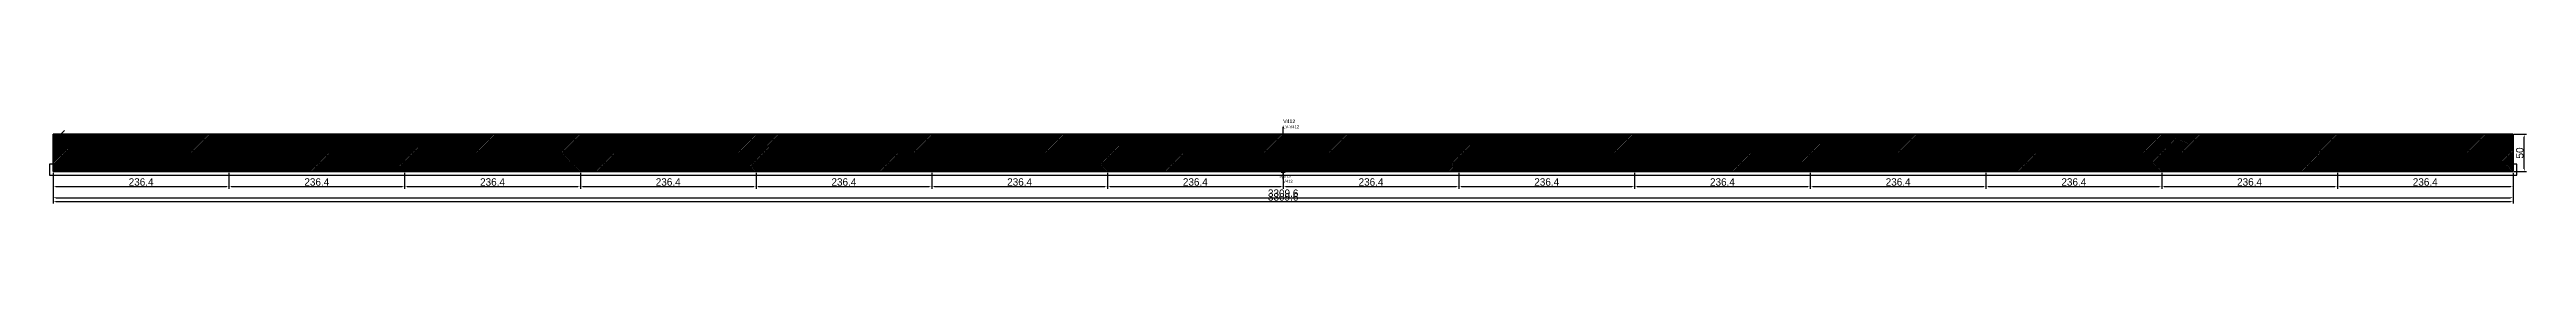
# Model space of a CAD drawing. Header units: metres. Extents: x 12791 to 16123, y 13116 to 13229.
import ezdxf

# ---------------------------------------------------------------- set-up
doc = ezdxf.new("R2010")
doc.units = ezdxf.units.M
for name, color, linetype in [('BARRA DE ANCORAGEM', 251, 'CONTINUOUS'), ('barrote', 251, 'CONTINUOUS'), ('CONCRETO', 251, 'CONTINUOUS'), ('COTA', 241, 'CONTINUOUS'), ('cotas', 241, 'CONTINUOUS'), ('Demarcação 1', 251, 'CONTINUOUS'), ('Demarcação 2', 254, 'CONTINUOUS'), ('Hachura', 251, 'CONTINUOUS'), ('HACHURA MADEIRAS', 1, 'CONTINUOUS'), ('Laje_Perimetro', 7, 'CONTINUOUS'), ('material do compensado', 7, 'CONTINUOUS'), ('NOMENCLATURA', 7, 'CONTINUOUS'), ('Painéis', 200, 'CONTINUOUS'), ('PONTALETE', 7, 'CONTINUOUS'), ('presilha', 1, 'CONTINUOUS'), ('Reaproveitamento', 251, 'CONTINUOUS'), ('SARR_3.5x7', 81, 'CONTINUOUS'), ('SCO-___-LAJ', 2, 'CONTINUOUS'), ('TENSOR', 3, 'CONTINUOUS'), ('texto', 7, 'CONTINUOUS'), ('Texto Qtd Sarr', 242, 'CONTINUOUS')]:
    doc.layers.add(name, color=color, linetype=linetype)
doc.styles.add('STR_STANDARD', font='arial.ttf')
doc.dimstyles.new('EZ DXF', dxfattribs={"dimtxt": 10, "dimasz": 3.5, "dimexe": 3, "dimexo": 1.5, "dimgap": 1, "dimtad": 1, "dimdec": 1, "dimdsep": 46, "dimcen": 2.5, "dimazin": 3, "dimtfac": 1, "dimtmove": 0, "dimatfit": 3})

msp = doc.modelspace()

# ---------------------------------------------------------------- hatches: boundary and pattern name
at = {"layer": 'Hachura'}
h = msp.add_hatch(color=3, dxfattribs=at)
h.dxf.hatch_style = 1
h.paths.add_polyline_path([(12795.5914, 13158.9905), (13031.9914, 13158.9905), (13031.9914, 13208.9905), (12795.5914, 13208.9905)])
h = msp.add_hatch(dxfattribs=at)
h.set_pattern_fill('ANSI31', scale=0.5)
h.paths.add_polyline_path([(12795.5914, 13158.9905), (13031.9914, 13158.9905), (13031.9914, 13208.9905), (12795.5914, 13208.9905)])
h = msp.add_hatch(color=3, dxfattribs=at)
h.dxf.hatch_style = 1
h.paths.add_polyline_path([(12795.5914, 13158.9905), (13031.9914, 13158.9905), (13031.9914, 13208.9905), (12795.5914, 13208.9905)])
h = msp.add_hatch(dxfattribs=at)
h.set_pattern_fill('ANSI31', scale=0.5)
h.paths.add_polyline_path([(12795.5914, 13158.9905), (13031.9914, 13158.9905), (13031.9914, 13208.9905), (12795.5914, 13208.9905)])
h = msp.add_hatch(color=3, dxfattribs=at)
h.dxf.hatch_style = 1
h.paths.add_polyline_path([(13031.9914, 13158.9905), (13268.3914, 13158.9905), (13268.3914, 13208.9905), (13031.9914, 13208.9905)])
h = msp.add_hatch(dxfattribs=at)
h.set_pattern_fill('ANSI31', scale=0.5)
h.paths.add_polyline_path([(13031.9914, 13158.9905), (13268.3914, 13158.9905), (13268.3914, 13208.9905), (13031.9914, 13208.9905)])
h = msp.add_hatch(color=3, dxfattribs=at)
h.dxf.hatch_style = 1
h.paths.add_polyline_path([(13031.9914, 13158.9905), (13268.3914, 13158.9905), (13268.3914, 13208.9905), (13031.9914, 13208.9905)])
h = msp.add_hatch(dxfattribs=at)
h.set_pattern_fill('ANSI31', scale=0.5)
h.paths.add_polyline_path([(13031.9914, 13158.9905), (13268.3914, 13158.9905), (13268.3914, 13208.9905), (13031.9914, 13208.9905)])
h = msp.add_hatch(color=3, dxfattribs=at)
h.dxf.hatch_style = 1
h.paths.add_polyline_path([(13268.3914, 13158.9905), (13504.7914, 13158.9905), (13504.7914, 13208.9905), (13268.3914, 13208.9905)])
h = msp.add_hatch(dxfattribs=at)
h.set_pattern_fill('ANSI31', scale=0.5)
h.paths.add_polyline_path([(13268.3914, 13158.9905), (13504.7914, 13158.9905), (13504.7914, 13208.9905), (13268.3914, 13208.9905)])
h = msp.add_hatch(color=3, dxfattribs=at)
h.dxf.hatch_style = 1
h.paths.add_polyline_path([(13268.3914, 13158.9905), (13504.7914, 13158.9905), (13504.7914, 13208.9905), (13268.3914, 13208.9905)])
h = msp.add_hatch(dxfattribs=at)
h.set_pattern_fill('ANSI31', scale=0.5)
h.paths.add_polyline_path([(13268.3914, 13158.9905), (13504.7914, 13158.9905), (13504.7914, 13208.9905), (13268.3914, 13208.9905)])
h = msp.add_hatch(color=3, dxfattribs=at)
h.dxf.hatch_style = 1
h.paths.add_polyline_path([(13504.7914, 13158.9905), (13741.1914, 13158.9905), (13741.1914, 13208.9905), (13504.7914, 13208.9905)])
h = msp.add_hatch(dxfattribs=at)
h.set_pattern_fill('ANSI31', scale=0.5)
h.paths.add_polyline_path([(13504.7914, 13158.9905), (13741.1914, 13158.9905), (13741.1914, 13208.9905), (13504.7914, 13208.9905)])
h = msp.add_hatch(color=3, dxfattribs=at)
h.dxf.hatch_style = 1
h.paths.add_polyline_path([(13504.7914, 13158.9905), (13741.1914, 13158.9905), (13741.1914, 13208.9905), (13504.7914, 13208.9905)])
h = msp.add_hatch(dxfattribs=at)
h.set_pattern_fill('ANSI31', scale=0.5)
h.paths.add_polyline_path([(13504.7914, 13158.9905), (13741.1914, 13158.9905), (13741.1914, 13208.9905), (13504.7914, 13208.9905)])
h = msp.add_hatch(color=3, dxfattribs=at)
h.dxf.hatch_style = 1
h.paths.add_polyline_path([(13741.1914, 13158.9905), (13977.5914, 13158.9905), (13977.5914, 13208.9905), (13741.1914, 13208.9905)])
h = msp.add_hatch(dxfattribs=at)
h.set_pattern_fill('ANSI31', scale=0.5)
h.paths.add_polyline_path([(13741.1914, 13158.9905), (13977.5914, 13158.9905), (13977.5914, 13208.9905), (13741.1914, 13208.9905)])
h = msp.add_hatch(color=3, dxfattribs=at)
h.dxf.hatch_style = 1
h.paths.add_polyline_path([(13741.1914, 13158.9905), (13977.5914, 13158.9905), (13977.5914, 13208.9905), (13741.1914, 13208.9905)])
h = msp.add_hatch(dxfattribs=at)
h.set_pattern_fill('ANSI31', scale=0.5)
h.paths.add_polyline_path([(13741.1914, 13158.9905), (13977.5914, 13158.9905), (13977.5914, 13208.9905), (13741.1914, 13208.9905)])
h = msp.add_hatch(color=3, dxfattribs=at)
h.dxf.hatch_style = 1
h.paths.add_polyline_path([(13977.5914, 13158.9905), (14213.9914, 13158.9905), (14213.9914, 13208.9905), (13977.5914, 13208.9905)])
h = msp.add_hatch(dxfattribs=at)
h.set_pattern_fill('ANSI31', scale=0.5)
h.paths.add_polyline_path([(13977.5914, 13158.9905), (14213.9914, 13158.9905), (14213.9914, 13208.9905), (13977.5914, 13208.9905)])
h = msp.add_hatch(color=3, dxfattribs=at)
h.dxf.hatch_style = 1
h.paths.add_polyline_path([(13977.5914, 13158.9905), (14213.9914, 13158.9905), (14213.9914, 13208.9905), (13977.5914, 13208.9905)])
h = msp.add_hatch(dxfattribs=at)
h.set_pattern_fill('ANSI31', scale=0.5)
h.paths.add_polyline_path([(13977.5914, 13158.9905), (14213.9914, 13158.9905), (14213.9914, 13208.9905), (13977.5914, 13208.9905)])
h = msp.add_hatch(color=3, dxfattribs=at)
h.dxf.hatch_style = 1
h.paths.add_polyline_path([(14213.9914, 13158.9905), (14450.3914, 13158.9905), (14450.3914, 13208.9905), (14213.9914, 13208.9905)])
h = msp.add_hatch(dxfattribs=at)
h.set_pattern_fill('ANSI31', scale=0.5)
h.paths.add_polyline_path([(14213.9914, 13158.9905), (14450.3914, 13158.9905), (14450.3914, 13208.9905), (14213.9914, 13208.9905)])
h = msp.add_hatch(color=3, dxfattribs=at)
h.dxf.hatch_style = 1
h.paths.add_polyline_path([(14213.9914, 13158.9905), (14450.3914, 13158.9905), (14450.3914, 13208.9905), (14213.9914, 13208.9905)])
h = msp.add_hatch(dxfattribs=at)
h.set_pattern_fill('ANSI31', scale=0.5)
h.paths.add_polyline_path([(14213.9914, 13158.9905), (14450.3914, 13158.9905), (14450.3914, 13208.9905), (14213.9914, 13208.9905)])
h = msp.add_hatch(color=3, dxfattribs=at)
h.dxf.hatch_style = 1
h.paths.add_polyline_path([(14450.3914, 13158.9905), (14686.7914, 13158.9905), (14686.7914, 13208.9905), (14450.3914, 13208.9905)])
h = msp.add_hatch(dxfattribs=at)
h.set_pattern_fill('ANSI31', scale=0.5)
h.paths.add_polyline_path([(14450.3914, 13158.9905), (14686.7914, 13158.9905), (14686.7914, 13208.9905), (14450.3914, 13208.9905)])
h = msp.add_hatch(color=3, dxfattribs=at)
h.dxf.hatch_style = 1
h.paths.add_polyline_path([(14450.3914, 13158.9905), (14686.7914, 13158.9905), (14686.7914, 13208.9905), (14450.3914, 13208.9905)])
h = msp.add_hatch(dxfattribs=at)
h.set_pattern_fill('ANSI31', scale=0.5)
h.paths.add_polyline_path([(14450.3914, 13158.9905), (14686.7914, 13158.9905), (14686.7914, 13208.9905), (14450.3914, 13208.9905)])
h = msp.add_hatch(color=3, dxfattribs=at)
h.dxf.hatch_style = 1
h.paths.add_polyline_path([(14686.7914, 13158.9905), (14923.1914, 13158.9905), (14923.1914, 13208.9905), (14686.7914, 13208.9905)])
h = msp.add_hatch(dxfattribs=at)
h.set_pattern_fill('ANSI31', scale=0.5)
h.paths.add_polyline_path([(14686.7914, 13158.9905), (14923.1914, 13158.9905), (14923.1914, 13208.9905), (14686.7914, 13208.9905)])
h = msp.add_hatch(color=3, dxfattribs=at)
h.dxf.hatch_style = 1
h.paths.add_polyline_path([(14686.7914, 13158.9905), (14923.1914, 13158.9905), (14923.1914, 13208.9905), (14686.7914, 13208.9905)])
h = msp.add_hatch(dxfattribs=at)
h.set_pattern_fill('ANSI31', scale=0.5)
h.paths.add_polyline_path([(14686.7914, 13158.9905), (14923.1914, 13158.9905), (14923.1914, 13208.9905), (14686.7914, 13208.9905)])
h = msp.add_hatch(color=3, dxfattribs=at)
h.dxf.hatch_style = 1
h.paths.add_polyline_path([(14923.1914, 13158.9905), (15159.5914, 13158.9905), (15159.5914, 13208.9905), (14923.1914, 13208.9905)])
h = msp.add_hatch(dxfattribs=at)
h.set_pattern_fill('ANSI31', scale=0.5)
h.paths.add_polyline_path([(14923.1914, 13158.9905), (15159.5914, 13158.9905), (15159.5914, 13208.9905), (14923.1914, 13208.9905)])
h = msp.add_hatch(color=3, dxfattribs=at)
h.dxf.hatch_style = 1
h.paths.add_polyline_path([(14923.1914, 13158.9905), (15159.5914, 13158.9905), (15159.5914, 13208.9905), (14923.1914, 13208.9905)])
h = msp.add_hatch(dxfattribs=at)
h.set_pattern_fill('ANSI31', scale=0.5)
h.paths.add_polyline_path([(14923.1914, 13158.9905), (15159.5914, 13158.9905), (15159.5914, 13208.9905), (14923.1914, 13208.9905)])
h = msp.add_hatch(color=3, dxfattribs=at)
h.dxf.hatch_style = 1
h.paths.add_polyline_path([(15159.5914, 13158.9905), (15395.9914, 13158.9905), (15395.9914, 13208.9905), (15159.5914, 13208.9905)])
h = msp.add_hatch(dxfattribs=at)
h.set_pattern_fill('ANSI31', scale=0.5)
h.paths.add_polyline_path([(15159.5914, 13158.9905), (15395.9914, 13158.9905), (15395.9914, 13208.9905), (15159.5914, 13208.9905)])
h = msp.add_hatch(color=3, dxfattribs=at)
h.dxf.hatch_style = 1
h.paths.add_polyline_path([(15159.5914, 13158.9905), (15395.9914, 13158.9905), (15395.9914, 13208.9905), (15159.5914, 13208.9905)])
h = msp.add_hatch(dxfattribs=at)
h.set_pattern_fill('ANSI31', scale=0.5)
h.paths.add_polyline_path([(15159.5914, 13158.9905), (15395.9914, 13158.9905), (15395.9914, 13208.9905), (15159.5914, 13208.9905)])
h = msp.add_hatch(color=3, dxfattribs=at)
h.dxf.hatch_style = 1
h.paths.add_polyline_path([(15395.9914, 13158.9905), (15632.3914, 13158.9905), (15632.3914, 13208.9905), (15395.9914, 13208.9905)])
h = msp.add_hatch(dxfattribs=at)
h.set_pattern_fill('ANSI31', scale=0.5)
h.paths.add_polyline_path([(15395.9914, 13158.9905), (15632.3914, 13158.9905), (15632.3914, 13208.9905), (15395.9914, 13208.9905)])
h = msp.add_hatch(color=3, dxfattribs=at)
h.dxf.hatch_style = 1
h.paths.add_polyline_path([(15395.9914, 13158.9905), (15632.3914, 13158.9905), (15632.3914, 13208.9905), (15395.9914, 13208.9905)])
h = msp.add_hatch(dxfattribs=at)
h.set_pattern_fill('ANSI31', scale=0.5)
h.paths.add_polyline_path([(15395.9914, 13158.9905), (15632.3914, 13158.9905), (15632.3914, 13208.9905), (15395.9914, 13208.9905)])
h = msp.add_hatch(color=3, dxfattribs=at)
h.dxf.hatch_style = 1
h.paths.add_polyline_path([(15632.3914, 13158.9905), (15868.7914, 13158.9905), (15868.7914, 13208.9905), (15632.3914, 13208.9905)])
h = msp.add_hatch(dxfattribs=at)
h.set_pattern_fill('ANSI31', scale=0.5)
h.paths.add_polyline_path([(15632.3914, 13158.9905), (15868.7914, 13158.9905), (15868.7914, 13208.9905), (15632.3914, 13208.9905)])
h = msp.add_hatch(color=3, dxfattribs=at)
h.dxf.hatch_style = 1
h.paths.add_polyline_path([(15632.3914, 13158.9905), (15868.7914, 13158.9905), (15868.7914, 13208.9905), (15632.3914, 13208.9905)])
h = msp.add_hatch(dxfattribs=at)
h.set_pattern_fill('ANSI31', scale=0.5)
h.paths.add_polyline_path([(15632.3914, 13158.9905), (15868.7914, 13158.9905), (15868.7914, 13208.9905), (15632.3914, 13208.9905)])
h = msp.add_hatch(color=3, dxfattribs=at)
h.dxf.hatch_style = 1
h.paths.add_polyline_path([(15868.7914, 13158.9905), (16105.1914, 13158.9905), (16105.1914, 13208.9905), (15868.7914, 13208.9905)])
h = msp.add_hatch(dxfattribs=at)
h.set_pattern_fill('ANSI31', scale=0.5)
h.paths.add_polyline_path([(15868.7914, 13158.9905), (16105.1914, 13158.9905), (16105.1914, 13208.9905), (15868.7914, 13208.9905)])
h = msp.add_hatch(color=3, dxfattribs=at)
h.dxf.hatch_style = 1
h.paths.add_polyline_path([(15868.7914, 13158.9905), (16105.1914, 13158.9905), (16105.1914, 13208.9905), (15868.7914, 13208.9905)])
h = msp.add_hatch(dxfattribs=at)
h.set_pattern_fill('ANSI31', scale=0.5)
h.paths.add_polyline_path([(15868.7914, 13158.9905), (16105.1914, 13158.9905), (16105.1914, 13208.9905), (15868.7914, 13208.9905)])
at = {"layer": 'HACHURA MADEIRAS'}
h = msp.add_hatch(dxfattribs=at)
h.set_pattern_fill('ANSI31', scale=2)
h.paths.add_polyline_path([(12797.5914, 13160.9905), (12807.5914, 13160.9905), (12807.5914, 13170.9905), (12797.5914, 13170.9905)])
h = msp.add_hatch(dxfattribs=at)
h.set_pattern_fill('ANSI31', scale=2)
h.paths.add_polyline_path([(12797.5914, 13160.9905), (12807.5914, 13160.9905), (12807.5914, 13170.9905), (12797.5914, 13170.9905)])
at = {"layer": 'material do compensado'}
h = msp.add_hatch(dxfattribs=at)
h.set_pattern_fill('ANSI37', scale=2)
h.paths.add_polyline_path([(12808.5914, 13160.9905), (12817.5914, 13160.9905), (12817.5914, 13168.9905), (12808.5914, 13168.9905)])
h = msp.add_hatch(dxfattribs=at)
h.set_pattern_fill('ANSI37', scale=2)
h.paths.add_polyline_path([(12808.5914, 13160.9905), (12817.5914, 13160.9905), (12817.5914, 13168.9905), (12808.5914, 13168.9905)])
at = {"layer": 'Reaproveitamento'}
h = msp.add_hatch(dxfattribs=at)
h.set_pattern_fill('SOLID')
h.paths.add_polyline_path([(14450.3914, 13188.9905), (14460.3914, 13188.9905), (14460.3914, 13198.9905), (14450.3914, 13198.9905)])
h = msp.add_hatch(dxfattribs=at)
h.set_pattern_fill('SOLID')
h.paths.add_polyline_path([(14450.3914, 13188.9905), (14460.3914, 13188.9905), (14460.3914, 13198.9905), (14450.3914, 13198.9905)])

# ---------------------------------------------------------------- linework, layer by layer
at = {"layer": 'BARRA DE ANCORAGEM'}
msp.add_line((12800.5914, 13203.9905), (12810.5914, 13213.9905), dxfattribs=at)
msp.add_line((12800.5914, 13203.9905), (12810.5914, 13213.9905), dxfattribs=at)
at = {"layer": 'barrote'}
msp.add_line((12800.5914, 13171.4905), (16100.1914, 13171.4905), dxfattribs=at)
msp.add_line((12800.5914, 13171.4905), (16100.1914, 13171.4905), dxfattribs=at)
at = {"layer": 'CONCRETO'}
msp.add_solid([(14447.3914, 13160.9905), (14453.3914, 13160.9905), (14447.3914, 13156.9905), (14453.3914, 13156.9905)], dxfattribs=at)
msp.add_solid([(14447.3914, 13160.9905), (14453.3914, 13160.9905), (14447.3914, 13156.9905), (14453.3914, 13156.9905)], dxfattribs=at)
at = {"layer": 'Demarcação 1'}
msp.add_line((12795.5914, 13183.9905), (16105.1914, 13183.9905), dxfattribs=at)
msp.add_line((12795.5914, 13183.9905), (16105.1914, 13183.9905), dxfattribs=at)
at = {"layer": 'Demarcação 2'}
msp.add_line((13622.9914, 13158.9905), (13622.9914, 13208.9905), dxfattribs=at)
msp.add_line((13622.9914, 13158.9905), (13622.9914, 13208.9905), dxfattribs=at)
at = {"layer": 'Laje_Perimetro'}
msp.add_lwpolyline([(12790.5914, 13153.9905), (16110.1914, 13153.9905), (16110.1914, 13168.9905), (12790.5914, 13168.9905)], close=True, dxfattribs=at)
msp.add_lwpolyline([(12790.5914, 13153.9905), (16110.1914, 13153.9905), (16110.1914, 13168.9905), (12790.5914, 13168.9905)], close=True, dxfattribs=at)
at = {"layer": 'Painéis'}
for points in [[(12795.5914, 13158.9905), (12795.5914, 13208.9905)], [(12795.5914, 13158.9905), (13031.9914, 13158.9905), (13031.9914, 13208.9905), (12795.5914, 13208.9905)], [(12795.5914, 13208.9905), (16105.1914, 13208.9905)], [(12795.5914, 13158.9905), (12795.5914, 13208.9905)], [(12795.5914, 13158.9905), (13031.9914, 13158.9905), (13031.9914, 13208.9905), (12795.5914, 13208.9905)], [(12795.5914, 13208.9905), (16105.1914, 13208.9905)], [(13031.9914, 13158.9905), (13031.9914, 13208.9905)], [(13031.9914, 13158.9905), (13268.3914, 13158.9905), (13268.3914, 13208.9905), (13031.9914, 13208.9905)], [(13031.9914, 13158.9905), (13031.9914, 13208.9905)], [(13031.9914, 13158.9905), (13268.3914, 13158.9905), (13268.3914, 13208.9905), (13031.9914, 13208.9905)], [(13268.3914, 13158.9905), (13268.3914, 13208.9905)], [(13268.3914, 13158.9905), (13504.7914, 13158.9905), (13504.7914, 13208.9905), (13268.3914, 13208.9905)], [(13268.3914, 13158.9905), (13268.3914, 13208.9905)], [(13268.3914, 13158.9905), (13504.7914, 13158.9905), (13504.7914, 13208.9905), (13268.3914, 13208.9905)], [(13504.7914, 13158.9905), (13504.7914, 13208.9905)], [(13504.7914, 13158.9905), (13741.1914, 13158.9905), (13741.1914, 13208.9905), (13504.7914, 13208.9905)], [(13504.7914, 13158.9905), (13504.7914, 13208.9905)], [(13504.7914, 13158.9905), (13741.1914, 13158.9905), (13741.1914, 13208.9905), (13504.7914, 13208.9905)], [(13741.1914, 13158.9905), (13741.1914, 13208.9905)], [(13741.1914, 13158.9905), (13977.5914, 13158.9905), (13977.5914, 13208.9905), (13741.1914, 13208.9905)], [(13741.1914, 13158.9905), (13741.1914, 13208.9905)], [(13741.1914, 13158.9905), (13977.5914, 13158.9905), (13977.5914, 13208.9905), (13741.1914, 13208.9905)], [(13977.5914, 13158.9905), (13977.5914, 13208.9905)], [(13977.5914, 13158.9905), (14213.9914, 13158.9905), (14213.9914, 13208.9905), (13977.5914, 13208.9905)], [(13977.5914, 13158.9905), (13977.5914, 13208.9905)], [(13977.5914, 13158.9905), (14213.9914, 13158.9905), (14213.9914, 13208.9905), (13977.5914, 13208.9905)], [(14213.9914, 13158.9905), (14213.9914, 13208.9905)], [(14213.9914, 13158.9905), (14450.3914, 13158.9905), (14450.3914, 13208.9905), (14213.9914, 13208.9905)], [(14213.9914, 13158.9905), (14213.9914, 13208.9905)], [(14213.9914, 13158.9905), (14450.3914, 13158.9905), (14450.3914, 13208.9905), (14213.9914, 13208.9905)], [(14450.3914, 13158.9905), (14450.3914, 13208.9905)], [(14450.3914, 13158.9905), (14686.7914, 13158.9905), (14686.7914, 13208.9905), (14450.3914, 13208.9905)], [(14450.3914, 13158.9905), (14450.3914, 13208.9905)], [(14450.3914, 13158.9905), (14686.7914, 13158.9905), (14686.7914, 13208.9905), (14450.3914, 13208.9905)], [(14686.7914, 13158.9905), (14686.7914, 13208.9905)], [(14686.7914, 13158.9905), (14923.1914, 13158.9905), (14923.1914, 13208.9905), (14686.7914, 13208.9905)], [(14686.7914, 13158.9905), (14686.7914, 13208.9905)], [(14686.7914, 13158.9905), (14923.1914, 13158.9905), (14923.1914, 13208.9905), (14686.7914, 13208.9905)], [(14923.1914, 13158.9905), (14923.1914, 13208.9905)], [(14923.1914, 13158.9905), (15159.5914, 13158.9905), (15159.5914, 13208.9905), (14923.1914, 13208.9905)], [(14923.1914, 13158.9905), (14923.1914, 13208.9905)], [(14923.1914, 13158.9905), (15159.5914, 13158.9905), (15159.5914, 13208.9905), (14923.1914, 13208.9905)], [(15159.5914, 13158.9905), (15159.5914, 13208.9905)], [(15159.5914, 13158.9905), (15395.9914, 13158.9905), (15395.9914, 13208.9905), (15159.5914, 13208.9905)], [(15159.5914, 13158.9905), (15159.5914, 13208.9905)], [(15159.5914, 13158.9905), (15395.9914, 13158.9905), (15395.9914, 13208.9905), (15159.5914, 13208.9905)], [(15395.9914, 13158.9905), (15395.9914, 13208.9905)], [(15395.9914, 13158.9905), (15632.3914, 13158.9905), (15632.3914, 13208.9905), (15395.9914, 13208.9905)], [(15395.9914, 13158.9905), (15395.9914, 13208.9905)], [(15395.9914, 13158.9905), (15632.3914, 13158.9905), (15632.3914, 13208.9905), (15395.9914, 13208.9905)], [(15632.3914, 13158.9905), (15632.3914, 13208.9905)], [(15632.3914, 13158.9905), (15868.7914, 13158.9905), (15868.7914, 13208.9905), (15632.3914, 13208.9905)], [(15632.3914, 13158.9905), (15632.3914, 13208.9905)], [(15632.3914, 13158.9905), (15868.7914, 13158.9905), (15868.7914, 13208.9905), (15632.3914, 13208.9905)], [(15868.7914, 13158.9905), (15868.7914, 13208.9905)], [(15868.7914, 13158.9905), (16105.1914, 13158.9905), (16105.1914, 13208.9905), (15868.7914, 13208.9905)], [(15868.7914, 13158.9905), (15868.7914, 13208.9905)], [(15868.7914, 13158.9905), (16105.1914, 13158.9905), (16105.1914, 13208.9905), (15868.7914, 13208.9905)], [(16105.1914, 13158.9905), (16105.1914, 13208.9905)], [(16105.1914, 13158.9905), (16105.1914, 13208.9905)], [(12795.5914, 13158.9905), (16105.1914, 13158.9905)], [(12795.5914, 13158.9905), (16105.1914, 13158.9905)]]:
    msp.add_lwpolyline(points, close=True, dxfattribs=at)
msp.add_arc((14450.3914, 13196.4905), 6, 0, 180, dxfattribs=at)
msp.add_arc((14450.3914, 13196.4905), 6, 0, 180, dxfattribs=at)
at = {"layer": 'PONTALETE'}
msp.add_line((14450.3914, 13148.9905), (14450.3914, 13218.9905), dxfattribs=at)
msp.add_line((14450.3914, 13148.9905), (14450.3914, 13218.9905), dxfattribs=at)
at = {"layer": 'presilha'}
for centre, radius in [((14450.3914, 13200.9905), 3), ((14450.3914, 13200.9905), 3), ((14430.3914, 13175.6572), 4), ((14430.3914, 13175.6572), 4), ((14470.3914, 13175.6572), 4), ((14470.3914, 13175.6572), 4)]:
    msp.add_circle(centre, radius, dxfattribs=at)
at = {"layer": 'SARR_3.5x7'}
for p, q in [((12802.5914, 13201.9905), (13031.9914, 13201.9905)), ((12802.5914, 13201.9905), (13031.9914, 13201.9905)), ((13031.9914, 13201.9905), (13268.3914, 13201.9905)), ((13031.9914, 13201.9905), (13268.3914, 13201.9905)), ((13268.3914, 13201.9905), (13504.7914, 13201.9905)), ((13268.3914, 13201.9905), (13504.7914, 13201.9905)), ((13504.7914, 13201.9905), (13741.1914, 13201.9905)), ((13504.7914, 13201.9905), (13741.1914, 13201.9905)), ((13741.1914, 13201.9905), (13977.5914, 13201.9905)), ((13741.1914, 13201.9905), (13977.5914, 13201.9905)), ((13977.5914, 13201.9905), (14213.9914, 13201.9905)), ((13977.5914, 13201.9905), (14213.9914, 13201.9905)), ((14213.9914, 13201.9905), (14450.3914, 13201.9905)), ((14213.9914, 13201.9905), (14450.3914, 13201.9905)), ((14450.3914, 13201.9905), (14686.7914, 13201.9905)), ((14450.3914, 13201.9905), (14686.7914, 13201.9905)), ((14686.7914, 13201.9905), (14923.1914, 13201.9905)), ((14686.7914, 13201.9905), (14923.1914, 13201.9905)), ((14923.1914, 13201.9905), (15159.5914, 13201.9905)), ((14923.1914, 13201.9905), (15159.5914, 13201.9905)), ((15159.5914, 13201.9905), (15395.9914, 13201.9905)), ((15159.5914, 13201.9905), (15395.9914, 13201.9905)), ((15395.9914, 13201.9905), (15632.3914, 13201.9905)), ((15395.9914, 13201.9905), (15632.3914, 13201.9905)), ((15632.3914, 13201.9905), (15868.7914, 13201.9905)), ((15632.3914, 13201.9905), (15868.7914, 13201.9905)), ((15868.7914, 13201.9905), (16098.1914, 13201.9905)), ((15868.7914, 13201.9905), (16098.1914, 13201.9905)), ((12802.5914, 13187.4905), (13031.9914, 13187.4905)), ((12802.5914, 13187.4905), (13031.9914, 13187.4905)), ((12802.5914, 13180.4905), (13031.9914, 13180.4905)), ((12802.5914, 13180.4905), (13031.9914, 13180.4905)), ((12802.5914, 13165.9905), (13031.9914, 13165.9905)), ((12802.5914, 13165.9905), (13031.9914, 13165.9905)), ((13031.9914, 13187.4905), (13268.3914, 13187.4905)), ((13031.9914, 13187.4905), (13268.3914, 13187.4905)), ((13031.9914, 13180.4905), (13268.3914, 13180.4905)), ((13031.9914, 13180.4905), (13268.3914, 13180.4905)), ((13031.9914, 13165.9905), (13268.3914, 13165.9905)), ((13031.9914, 13165.9905), (13268.3914, 13165.9905)), ((13268.3914, 13187.4905), (13504.7914, 13187.4905)), ((13268.3914, 13187.4905), (13504.7914, 13187.4905)), ((13268.3914, 13180.4905), (13504.7914, 13180.4905)), ((13268.3914, 13180.4905), (13504.7914, 13180.4905)), ((13268.3914, 13165.9905), (13504.7914, 13165.9905)), ((13268.3914, 13165.9905), (13504.7914, 13165.9905)), ((13504.7914, 13187.4905), (13741.1914, 13187.4905)), ((13504.7914, 13187.4905), (13741.1914, 13187.4905)), ((13504.7914, 13180.4905), (13741.1914, 13180.4905)), ((13504.7914, 13180.4905), (13741.1914, 13180.4905)), ((13504.7914, 13165.9905), (13741.1914, 13165.9905)), ((13504.7914, 13165.9905), (13741.1914, 13165.9905)), ((13741.1914, 13187.4905), (13977.5914, 13187.4905)), ((13741.1914, 13187.4905), (13977.5914, 13187.4905)), ((13741.1914, 13180.4905), (13977.5914, 13180.4905)), ((13741.1914, 13180.4905), (13977.5914, 13180.4905)), ((13741.1914, 13165.9905), (13977.5914, 13165.9905)), ((13741.1914, 13165.9905), (13977.5914, 13165.9905)), ((13977.5914, 13187.4905), (14213.9914, 13187.4905)), ((13977.5914, 13187.4905), (14213.9914, 13187.4905)), ((13977.5914, 13180.4905), (14213.9914, 13180.4905)), ((13977.5914, 13180.4905), (14213.9914, 13180.4905)), ((13977.5914, 13165.9905), (14213.9914, 13165.9905)), ((13977.5914, 13165.9905), (14213.9914, 13165.9905)), ((14213.9914, 13187.4905), (14450.3914, 13187.4905)), ((14213.9914, 13187.4905), (14450.3914, 13187.4905)), ((14213.9914, 13180.4905), (14450.3914, 13180.4905)), ((14213.9914, 13180.4905), (14450.3914, 13180.4905)), ((14213.9914, 13165.9905), (14450.3914, 13165.9905)), ((14213.9914, 13165.9905), (14450.3914, 13165.9905)), ((14450.3914, 13187.4905), (14686.7914, 13187.4905)), ((14450.3914, 13187.4905), (14686.7914, 13187.4905)), ((14450.3914, 13180.4905), (14686.7914, 13180.4905)), ((14450.3914, 13180.4905), (14686.7914, 13180.4905)), ((14450.3914, 13165.9905), (14686.7914, 13165.9905)), ((14450.3914, 13165.9905), (14686.7914, 13165.9905)), ((14686.7914, 13187.4905), (14923.1914, 13187.4905)), ((14686.7914, 13187.4905), (14923.1914, 13187.4905)), ((14686.7914, 13180.4905), (14923.1914, 13180.4905)), ((14686.7914, 13180.4905), (14923.1914, 13180.4905)), ((14686.7914, 13165.9905), (14923.1914, 13165.9905)), ((14686.7914, 13165.9905), (14923.1914, 13165.9905)), ((14923.1914, 13187.4905), (15159.5914, 13187.4905)), ((14923.1914, 13187.4905), (15159.5914, 13187.4905)), ((14923.1914, 13180.4905), (15159.5914, 13180.4905)), ((14923.1914, 13180.4905), (15159.5914, 13180.4905)), ((14923.1914, 13165.9905), (15159.5914, 13165.9905)), ((14923.1914, 13165.9905), (15159.5914, 13165.9905)), ((15159.5914, 13187.4905), (15395.9914, 13187.4905)), ((15159.5914, 13187.4905), (15395.9914, 13187.4905)), ((15159.5914, 13180.4905), (15395.9914, 13180.4905)), ((15159.5914, 13180.4905), (15395.9914, 13180.4905)), ((15159.5914, 13165.9905), (15395.9914, 13165.9905)), ((15159.5914, 13165.9905), (15395.9914, 13165.9905)), ((15395.9914, 13187.4905), (15632.3914, 13187.4905)), ((15395.9914, 13187.4905), (15632.3914, 13187.4905)), ((15395.9914, 13180.4905), (15632.3914, 13180.4905)), ((15395.9914, 13180.4905), (15632.3914, 13180.4905)), ((15395.9914, 13165.9905), (15632.3914, 13165.9905)), ((15395.9914, 13165.9905), (15632.3914, 13165.9905)), ((15632.3914, 13187.4905), (15868.7914, 13187.4905)), ((15632.3914, 13187.4905), (15868.7914, 13187.4905)), ((15632.3914, 13180.4905), (15868.7914, 13180.4905)), ((15632.3914, 13180.4905), (15868.7914, 13180.4905)), ((15632.3914, 13165.9905), (15868.7914, 13165.9905)), ((15632.3914, 13165.9905), (15868.7914, 13165.9905)), ((15868.7914, 13187.4905), (16098.1914, 13187.4905)), ((15868.7914, 13187.4905), (16098.1914, 13187.4905)), ((15868.7914, 13180.4905), (16098.1914, 13180.4905)), ((15868.7914, 13180.4905), (16098.1914, 13180.4905)), ((15868.7914, 13165.9905), (16098.1914, 13165.9905)), ((15868.7914, 13165.9905), (16098.1914, 13165.9905))]:
    msp.add_line(p, q, dxfattribs=at)
at = {"layer": 'TENSOR'}
msp.add_line((14440.3914, 13163.9905), (14460.3914, 13163.9905), dxfattribs=at)
msp.add_line((14440.3914, 13163.9905), (14460.3914, 13163.9905), dxfattribs=at)

# ---------------------------------------------------------------- texts
at = {"layer": 'NOMENCLATURA', "style": 'STR_STANDARD'}
msp.add_text('V412', height=5, dxfattribs=at).set_placement((14450.3914, 13223.9905))
msp.add_text('V412', height=5, dxfattribs=at).set_placement((14450.3914, 13223.9905))
at = {"layer": 'NOMENCLATURA', "insert": (14450.3914, 13220.9905), "char_height": 4, "attachment_point": 1}
msp.add_mtext('LV-V412', dxfattribs=at)
msp.add_mtext('LV-V412', dxfattribs=at)
at = {"layer": 'SCO-___-LAJ'}
msp.add_text('SCO-LV', height=3, dxfattribs=at).set_placement((14445.3914, 13150.9905))
msp.add_text('SCO-LV', height=3, dxfattribs=at).set_placement((14445.3914, 13150.9905))
at = {"layer": 'texto'}
msp.add_text('V412', height=4, dxfattribs=at).set_placement((14450.3914, 13143.9905))
msp.add_text('V412', height=4, dxfattribs=at).set_placement((14450.3914, 13143.9905))
at = {"layer": 'Texto Qtd Sarr'}
msp.add_text('QTD: AUTO', height=3, dxfattribs=at).set_placement((12797.5914, 13160.9905))
msp.add_text('QTD: AUTO', height=3, dxfattribs=at).set_placement((12797.5914, 13160.9905))

# ---------------------------------------------------------------- dimensions: what is measured, and where the dimension line sits
at = {"layer": 'COTA', "color": 1}
msp.add_linear_dim(base=(16120.1914, 13158.9905), p1=(16105.1914, 13158.9905), p2=(16105.1914, 13208.9905), angle=90, dimstyle='EZ DXF', dxfattribs=at).render()
msp.add_linear_dim(base=(16120.1914, 13158.9905), p1=(16105.1914, 13158.9905), p2=(16105.1914, 13208.9905), angle=90, dimstyle='EZ DXF', dxfattribs=at).render()
for base, p1, p2 in [((12795.5914, 13138.9905), (12795.5914, 13158.9905), (13031.9914, 13158.9905)), ((12795.5914, 13118.9905), (12795.5914, 13158.9905), (16105.1914, 13158.9905)), ((12795.5914, 13138.9905), (12795.5914, 13158.9905), (13031.9914, 13158.9905)), ((12795.5914, 13118.9905), (12795.5914, 13158.9905), (16105.1914, 13158.9905)), ((13031.9914, 13138.9905), (13031.9914, 13158.9905), (13268.3914, 13158.9905)), ((13031.9914, 13138.9905), (13031.9914, 13158.9905), (13268.3914, 13158.9905)), ((13268.3914, 13138.9905), (13268.3914, 13158.9905), (13504.7914, 13158.9905)), ((13268.3914, 13138.9905), (13268.3914, 13158.9905), (13504.7914, 13158.9905)), ((13504.7914, 13138.9905), (13504.7914, 13158.9905), (13741.1914, 13158.9905)), ((13504.7914, 13138.9905), (13504.7914, 13158.9905), (13741.1914, 13158.9905)), ((13741.1914, 13138.9905), (13741.1914, 13158.9905), (13977.5914, 13158.9905)), ((13741.1914, 13138.9905), (13741.1914, 13158.9905), (13977.5914, 13158.9905)), ((13977.5914, 13138.9905), (13977.5914, 13158.9905), (14213.9914, 13158.9905)), ((13977.5914, 13138.9905), (13977.5914, 13158.9905), (14213.9914, 13158.9905)), ((14213.9914, 13138.9905), (14213.9914, 13158.9905), (14450.3914, 13158.9905)), ((14213.9914, 13138.9905), (14213.9914, 13158.9905), (14450.3914, 13158.9905)), ((14450.3914, 13138.9905), (14450.3914, 13158.9905), (14686.7914, 13158.9905)), ((14450.3914, 13138.9905), (14450.3914, 13158.9905), (14686.7914, 13158.9905)), ((14686.7914, 13138.9905), (14686.7914, 13158.9905), (14923.1914, 13158.9905)), ((14686.7914, 13138.9905), (14686.7914, 13158.9905), (14923.1914, 13158.9905)), ((14923.1914, 13138.9905), (14923.1914, 13158.9905), (15159.5914, 13158.9905)), ((14923.1914, 13138.9905), (14923.1914, 13158.9905), (15159.5914, 13158.9905)), ((15159.5914, 13138.9905), (15159.5914, 13158.9905), (15395.9914, 13158.9905)), ((15159.5914, 13138.9905), (15159.5914, 13158.9905), (15395.9914, 13158.9905)), ((15395.9914, 13138.9905), (15395.9914, 13158.9905), (15632.3914, 13158.9905)), ((15395.9914, 13138.9905), (15395.9914, 13158.9905), (15632.3914, 13158.9905)), ((15632.3914, 13138.9905), (15632.3914, 13158.9905), (15868.7914, 13158.9905)), ((15632.3914, 13138.9905), (15632.3914, 13158.9905), (15868.7914, 13158.9905)), ((15868.7914, 13138.9905), (15868.7914, 13158.9905), (16105.1914, 13158.9905)), ((15868.7914, 13138.9905), (15868.7914, 13158.9905), (16105.1914, 13158.9905))]:
    msp.add_linear_dim(base=base, p1=p1, p2=p2, dimstyle='EZ DXF', dxfattribs=at).render()
at = {"layer": 'cotas'}
msp.add_linear_dim(base=(12795.5914, 13123.9905), p1=(12795.5914, 13138.9905), p2=(16105.1914, 13138.9905), dimstyle='EZ DXF', dxfattribs=at).render()
msp.add_linear_dim(base=(12795.5914, 13123.9905), p1=(12795.5914, 13138.9905), p2=(16105.1914, 13138.9905), dimstyle='EZ DXF', dxfattribs=at).render()

doc.saveas('drawing.dxf')
